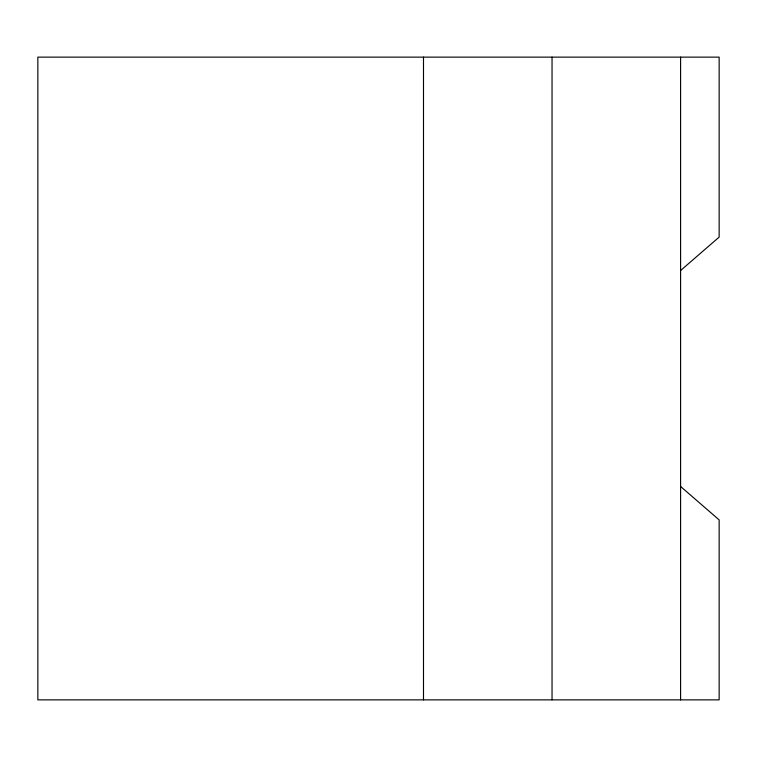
<?xml version="1.0" encoding="UTF-8"?>
<svg xmlns="http://www.w3.org/2000/svg" width="757" height="757" viewBox="0 0 757 757"><rect width="100%" height="100%" fill="white"/><g stroke="black" fill="none" stroke-linecap="round" stroke-linejoin="round"><path stroke-width="1.14" d="M680.59 270.523L719.15 237.102L719.15 57.135L37.85 57.135L37.85 699.865L719.15 699.865L719.15 519.898L680.59 486.477M680.59 57.135L680.59 699.865M552.042 57.135L552.042 699.865M423.494 57.135L423.494 699.865"/></g></svg>
